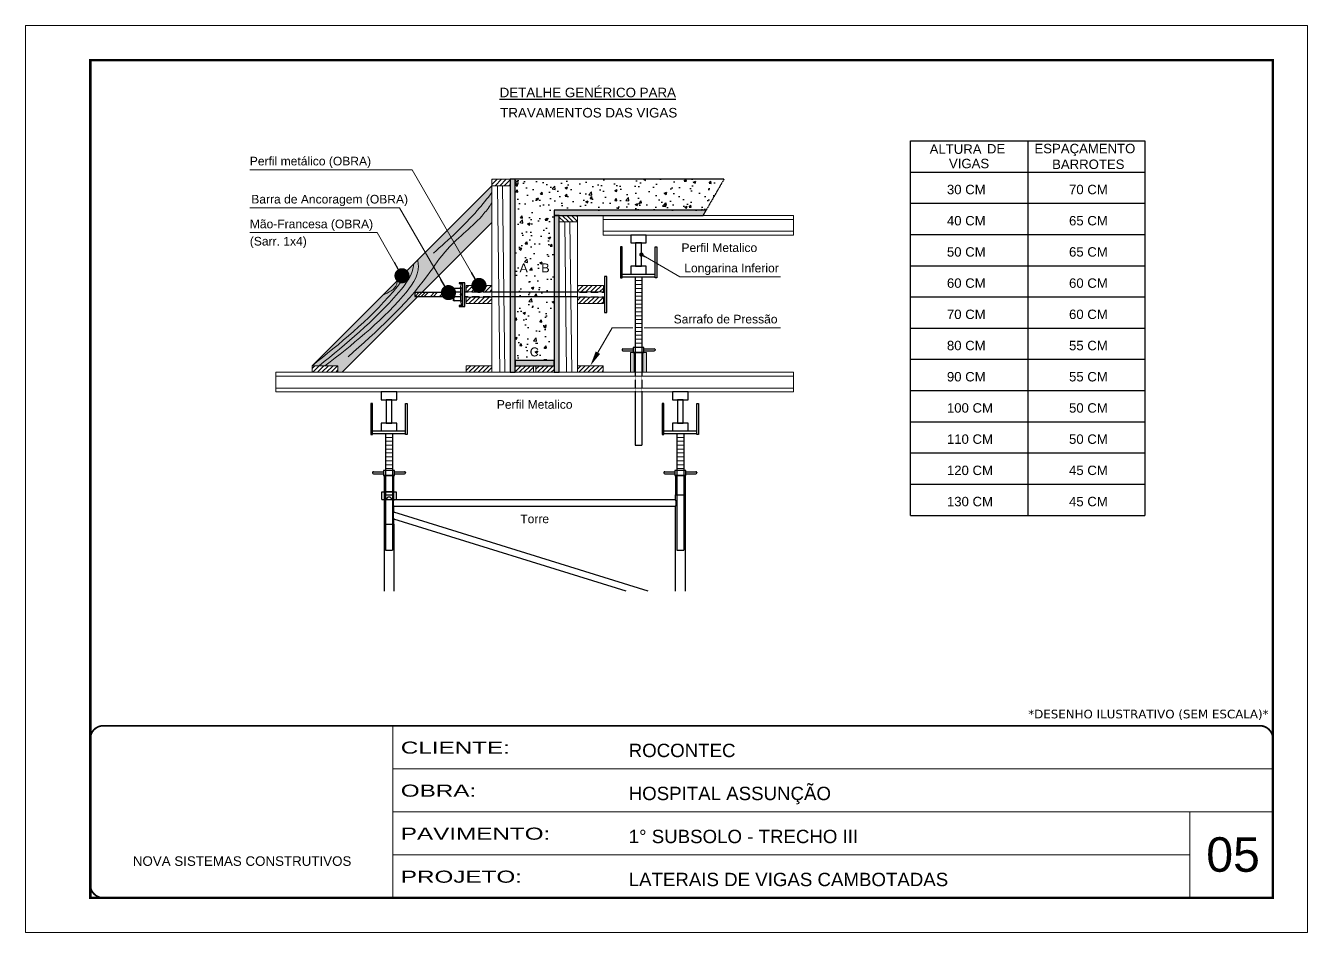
# Model space of a CAD drawing. Extents: x 2582 to 11841, y -26396 to 2611.
# Drawn here: x 2582 to 4067, y 21 to 1071 of the extents above; entities that cross this region are included whole.
import ezdxf
from ezdxf.enums import TextEntityAlignment as Align

# ---------------------------------------------------------------- set-up
doc = ezdxf.new("R2010")
doc.units = 0
for name, pattern in [('CONTINUO', [0]), ('DASHED', [0.75, 0.5, -0.25]), ('HIDDEN', [0.375, 0.25, -0.125])]:
    doc.linetypes.add(name, pattern=pattern)
for name, color, linetype in [('BARRA DE ANCORAGEM', 251, 'Continuous'), ('COTA', 241, 'Continuous'), ('GARFOS', 7, 'Continuous'), ('Romaneio', 10, 'Continuous')]:
    doc.layers.add(name, color=color, linetype=linetype)
for name, color, linetype, lineweight in [('CARIMBO', 255, 'Continuous', 9), ('Demarcação 1', 251, 'Continuous', 9), ('Escoras', 2, 'Continuous', 25), ('Folhas', 255, 'Continuous', 9), ('Forcador', 251, 'Continuous', 25), ('Hachura', 251, 'Continuous', 9), ('Madeira', 126, 'Continuous', 18), ('Perfil Metálico', 224, 'Continuous', 18), ('SARRAFO DE PRESSAO', 251, 'DASHED', 9)]:
    doc.layers.add(name, color=color, linetype=linetype, lineweight=lineweight)
doc.layers.add('Demarcação 2', color=7, linetype='Continuous', lineweight=9, true_color=0xe0e0e0)
doc.styles.add('ARIAL', font='arial.ttf')
doc.styles.get("Standard").update_dxf_attribs({"font": 'arial.ttf'})
doc.styles.add('stylellllll', font='verdana.ttf', dxfattribs={"height": 2})
doc.styles.add('Tecnologia', font='')
doc.styles.get('Tecnologia').set_extended_font_data('Forgotten Futurist')
doc.dimstyles.new('3x', dxfattribs={"dimtxt": 10, "dimasz": 5, "dimexe": 7, "dimexo": 5, "dimgap": 4, "dimtad": 1, "dimdec": 4, "dimlfac": 0.3333333333333333, "dimdsep": 46, "dimtxsty": 'Standard', "dimblk": 'DOT', "dimcen": 0.09, "dimclrd": 1, "dimclre": 1, "dimclrt": 2, "dimadec": 0, "dimazin": 2, "dimtfac": 1, "dimtdec": 4, "dimtmove": 0, "dimatfit": 3, "dimldrblk": 'DOT', "dimfxl": 1, "dimtolj": 1, "dimtzin": 0, "dimlwd": 9, "dimlwe": 9, "dimarcsym": 0})
pattern_1 = [(45, (-2159.110155882439, 6610.808739487784), (-2.651650429449553, 2.651650429449553), [])]

# ---------------------------------------------------------------- blocks, each defined once
blk = doc.blocks.new('9999999999')
at = {"color": 30, "linetype": 'CONTINUO'}
for p, q in [((98564.56196592061, 34230.20511460536), (98564.56196592061, 34429.44862801625)), ((98564.56196592061, 34379.63774966353), (99583.97835781069, 34379.63774966353)), ((98564.56196592061, 34329.8268713108), (99487.97835781069, 34329.8268713108)), ((99583.97835781069, 34329.8268713108), (99487.97835781069, 34329.8268713108)), ((99487.97835781069, 34329.8268713108), (99487.97835781069, 34230.20511460536)), ((98564.56196592063, 34280.01599295808), (99487.97835781069, 34280.01599295808))]:
    blk.add_line(p, q, dxfattribs=at)
at = {"color": 30, "linetype": 'CONTINUO', "const_width": 2}
blk.add_lwpolyline([(99583.97835781069, 34230.20511460536), (99583.97835781069, 34414.44862801625, 0.4142135623730951), (99568.97835781069, 34429.44862801625), (98228.97835781069, 34429.44862801625, 0.4142135623730951), (98213.97835781069, 34414.44862801625), (98213.97835781069, 34245.20511460536, 0.4142135623730951), (98228.97835781069, 34230.20511460536), (99583.97835781069, 34230.20511460536)], format="xyb", dxfattribs=at)
at = {"layer": 'Folhas'}
blk.add_lwpolyline([(98138.97835781069, 34190.20511460536), (99623.97835781069, 34190.20511460536), (99623.97835781069, 35240.20511460536), (98138.97835781069, 35240.20511460536)], close=True, dxfattribs=at)
at = {"layer": 'Folhas', "color": 30, "const_width": 3}
blk.add_lwpolyline([(98213.97835781069, 34230.20511460536), (99583.97835781069, 34230.20511460536), (99583.97835781069, 35200.20511460536), (98213.97835781069, 35200.20511460536)], close=True, dxfattribs=at)
at = {"color": 7, "linetype": 'Continuous', "ltscale": 5, "style": 'ARIAL'}
for s, height, p in [('ROCONTEC', 15.48288, (98837.6812528586, 34393.12953067552)), ('HOSPITAL ASSUNÇÃO', 15.48288, (98837.6812528586, 34343.3186523228)), ('1° SUBSOLO - TRECHO III', 15.48288, (98837.6812528586, 34293.50777397008)), ('NOVA SISTEMAS CONSTRUTIVOS', 11.0592, (98263.18703214587, 34267.21182737108)), ('LATERAIS DE VIGAS CAMBOTADAS', 15.48288, (98837.6812528586, 34243.69689561735))]:
    blk.add_text(s, height=height, dxfattribs=at).set_placement(p)
at = {"layer": 'Folhas', "color": 7, "style": 'Tecnologia', "width": 1.5}
for s, p in [('CLIENTE:', (98573.65419061291, 34397.16605924374)), ('OBRA:', (98573.65419061291, 34347.31415840245)), ('PAVIMENTO:', (98573.65419061291, 34297.50328004972)), ('PROJETO:', (98573.65419061291, 34247.692401697))]:
    blk.add_text(s, height=14, dxfattribs=at).set_placement(p)
blk = doc.blocks.new('HT20CT')
at = {"layer": 'Forcador'}
for points in [[(-4, 16), (-4, 20), (4, 20), (4, 16)], [(-1.5, 4), (-1.5, 16), (1.5, 16), (1.5, 4)], [(-4, 0), (-4, 4), (4, 4), (4, 0)]]:
    blk.add_lwpolyline(points, close=True, dxfattribs=at)
blk = doc.blocks.new('_Dot')
at = {"color": 0, "linetype": 'ByBlock', "lineweight": -2}
blk.add_line((-0.5, 0), (-1, 0), dxfattribs=at)
at = {"color": 0, "linetype": 'ByBlock', "const_width": 0.5}
blk.add_lwpolyline([(-0.25, 0, 1), (0.25, 0, 1)], format="xyb", close=True, dxfattribs=at)

msp = doc.modelspace()

# ---------------------------------------------------------------- hatches: boundary and pattern name
at = {"layer": 'COTA', "linetype": 'DASHED', "ltscale": 0.3}
h = msp.add_hatch(dxfattribs=at)
h.set_pattern_fill('AR-CONC', color=256, scale=4, style=0)
h.set_pattern_definition([(49.99999999999999, (-45518.10444788088, -7059.532676005347), (28.69040730403014, -2.510085399303804), [3, -33]), (355, (-45518.10444788088, -7059.532676005347), (-5.55005334452, 30.08768534800047), [2.4, -26.4]), (100.4514, (-45515.7135806809, -7059.741849605347), (23.14037526856086, 27.57758168243814), [2.549607599999978, -28.04568447999982]), (46.18420000000002, (-45518.10444788088, -7051.532676005347), (42.68964194502578, -6.620760573160723), [4.499999999999975, -49.4999999999998]), (96.63559999999998, (-45514.54697808089, -7052.084408285347), (37.38650822194813, 38.96471483601767), [3.824411519999988, -42.0685199999998]), (351.1842, (-45518.10444788088, -7051.532676005347), (37.38647780534509, 38.96474403701298), [3.6, -39.6]), (21, (-45514.10444788088, -7053.532676005347), (23.87628208473847, -16.10475562661355), [3, -33]), (326.0000000000001, (-45514.10444788088, -7053.532676005347), (9.732613276863269, 29.00600180187412), [2.4, -26.4]), (71.4514, (-45512.11475856091, -7054.874740245348), (33.6089051432596, 12.9012198683981), [2.5496076, -28.04568448]), (37.50000000000001, (-45518.10444788088, -7059.532676005347), (0.4863942126916267, 13.31575415325246), [0, -26.08, 0, -26.8, 0, -26.5]), (7.499999999999999, (-45518.10444788088, -7059.532676005347), (10.52278149768594, 15.77646847529441), [0, -15.28, 0, -25.48, 0, -10.1]), (327.5, (-45527.02444788087, -7059.532676005347), (21.35289744689636, -0.902194869375192), [0, -10, 0, -31.2, 0, -41.4]), (317.5, (-45531.02444788087, -7059.532676005347), (23.32744677369545, 4.004199293292706), [0, -13, 0, -20.72, 0, -29.4])])
h.paths.add_polyline_path([(3148.911445335505, 893.3941168312122), (3148.911445335505, 683.3941168312267), (3193.911445335505, 683.3941168312267), (3193.911445335534, 857.3941168312194), (3369.905499570383, 857.3941168312049), (3390.690109261186, 893.3941168312122)])
h.paths.add_polyline_path([(3176.489060615937, 782.8681168319999), (3191.333830055073, 782.8681168319999), (3191.333830055073, 798.4201168304389), (3176.489060615937, 798.4201168304389)], flags=24)
h.paths.add_polyline_path([(3151.177879169836, 782.8681168319999), (3166.065082442588, 782.8681168319999), (3166.065082442588, 798.4201168304389), (3151.177879169836, 798.4201168304389)], flags=24)
h.paths.add_polyline_path([(3163.041099084328, 685.3529053722777), (3178.861846695296, 685.3529053722777), (3178.861846695296, 701.4353282901757), (3163.041099084328, 701.4353282901757)], flags=24)
at = {"layer": 'Demarcação 1'}
for points in [[(3148.911445335505, 893.3941168312122), (3142.911445335505, 893.3941168312122), (3142.911445335505, 669.8941168312267), (3148.911445335505, 669.8941168312267)], [(3369.905499570383, 857.3941168312049), (3193.911445335534, 857.3941168312049), (3193.911445335534, 851.3941168312194), (3366.441397955254, 851.3941168312194)], [(3199.911445335505, 851.3941168312194), (3193.911445335505, 851.3941168312194), (3193.911445335505, 669.8941168312267), (3199.911445335505, 669.8941168312267)], [(3193.911445335505, 683.3941168312267), (3148.911445335505, 683.3941168312267), (3148.911445335505, 677.3941168312267), (3193.911445335505, 677.3941168312267)]]:
    msp.add_hatch(color=256, dxfattribs=at).paths.add_polyline_path(points)
at = {"layer": 'Demarcação 2'}
msp.add_hatch(color=256, dxfattribs=at).paths.add_polyline_path([(3121.911445335534, 843.4677099600194), (3121.911445335534, 885.8941168312122), (2913.428358839757, 677.4110303354646), (2943.496012857, 677.4110303354646), (2943.496012857, 669.8941168312267), (2948.337852206712, 669.8941168312267), (3036.128601823051, 757.6848664475583), (3032.455151349122, 757.6848664475583), (3032.455151349122, 762.1033672149533), (3040.547102590461, 762.1033672149533)])
at = {"layer": 'Hachura'}
h = msp.add_hatch(dxfattribs=at)
h.set_pattern_fill('ANSI31', color=256, scale=30, style=0)
h.set_pattern_definition(pattern_1)
h.paths.add_polyline_path([(3121.911445335534, 893.3941168312122), (3142.911445335505, 893.3941168312122), (3142.911445335505, 885.8941168312122), (3121.911445335534, 885.8941168312122)])
h = msp.add_hatch(dxfattribs=at)
h.set_pattern_fill('ANSI31', color=256, scale=30, style=0)
h.set_pattern_definition([(135, (10682.80088448727, 5166.503797108377), (2.651650429449553, 2.651650429449553), [])])
h.paths.add_polyline_path([(3199.911445335505, 851.3941168312194), (3220.911445335505, 851.3941168312194), (3220.911445335505, 843.8941168312194), (3199.911445335505, 843.8941168312194)])
h = msp.add_hatch(dxfattribs=at)
h.set_pattern_fill('ANSI32', color=256, scale=20, angle=90, style=0)
h.set_pattern_definition([(45.00000000000001, (11688.98282383597, -8214.435394589233), (5.303300858899107, -5.303300858899106), []), (45.00000000000001, (11688.98282383597, -8210.899860689231), (5.303300858899107, -5.303300858899106), [])])
h.paths.add_polyline_path([(3032.455151349122, 757.6848664475583), (3032.455151349122, 762.1033672149606), (3077.455151349181, 762.1033672149606), (3077.455151349181, 757.6848664475583)])
h = msp.add_hatch(dxfattribs=at)
h.set_pattern_fill('ANSI31', color=256, scale=30, style=0)
h.set_pattern_definition(pattern_1)
h.paths.add_polyline_path([(3121.911445335534, 762.9008822329597), (3121.911445335534, 770.4177957371976), (3091.843791318292, 770.4177957371976), (3091.843791318292, 762.9008822329597)])
h = msp.add_hatch(dxfattribs=at)
h.set_pattern_fill('ANSI31', color=256, scale=30, style=0)
h.set_pattern_definition(pattern_1)
h.paths.add_polyline_path([(3250.979099352719, 762.900882232967), (3250.979099352719, 770.4177957372049), (3220.911445335476, 770.4177957372049), (3220.911445335476, 762.900882232967)])
h = msp.add_hatch(dxfattribs=at)
h.set_pattern_fill('ANSI31', color=256, scale=30, style=0)
h.set_pattern_definition(pattern_1)
h.paths.add_polyline_path([(3091.843791318292, 749.370437925234), (3121.911445335534, 749.370437925234), (3121.911445335534, 756.8873514294719), (3091.843791318292, 756.8873514294719)])
h = msp.add_hatch(dxfattribs=at)
h.set_pattern_fill('ANSI31', color=256, scale=30, style=0)
h.set_pattern_definition(pattern_1)
h.paths.add_polyline_path([(3220.911445335476, 749.3704379252413), (3250.979099352719, 749.3704379252413), (3250.979099352719, 756.8873514294792), (3220.911445335476, 756.8873514294792)])
h = msp.add_hatch(dxfattribs=at)
h.set_pattern_fill('ANSI31', color=256, scale=30, style=0)
h.set_pattern_definition([(45, (-2337.525588360973, 6517.801974086044), (-2.651650429449553, 2.651650429449553), [])])
h.paths.add_polyline_path([(2943.496012857, 669.8941168312267), (2943.496012857, 677.4110303354646), (2913.428358839757, 677.4110303354646), (2913.428358839757, 669.8941168312267)])
h = msp.add_hatch(dxfattribs=at)
h.set_pattern_fill('ANSI31', color=256, scale=30, style=0)
h.set_pattern_definition(pattern_1)
h.paths.add_polyline_path([(3091.911445335534, 669.8941168312267), (3121.911445335534, 669.8941168312267), (3121.911445335534, 677.3941168312267), (3091.911445335534, 677.3941168312267)])
h = msp.add_hatch(dxfattribs=at)
h.set_pattern_fill('ANSI31', color=256, scale=30, style=0)
h.set_pattern_definition(pattern_1)
h.paths.add_polyline_path([(3148.911445335505, 677.3941168312267), (3169.911445335476, 677.3941168312267), (3169.911445335476, 669.8941168312267), (3148.911445335505, 669.8941168312267)])
h = msp.add_hatch(dxfattribs=at)
h.set_pattern_fill('ANSI31', color=256, scale=30, style=0)
h.set_pattern_definition(pattern_1)
h.paths.add_polyline_path([(3193.911445335505, 669.8941168312267), (3193.911445335505, 677.3941168312267), (3172.911445335534, 677.3941168312267), (3172.911445335534, 669.8941168312267)])
h = msp.add_hatch(dxfattribs=at)
h.set_pattern_fill('ANSI31', color=256, scale=30, style=0)
h.set_pattern_definition(pattern_1)
h.paths.add_polyline_path([(3250.911445335476, 677.3941168312267), (3220.911445335476, 677.3941168312267), (3220.911445335476, 669.8941168312267), (3250.911445335476, 669.8941168312267)])
at = {"layer": 'Perfil Metálico'}
for points in [[(3282.271928760389, 669.8941168312267), (3286.771928760389, 669.8941168312267), (3286.771928760389, 692.6941168312296), (3282.271928760389, 692.6941168312296)], [(3296.646928760389, 669.8941168312267), (3301.146928760389, 669.8941168312267), (3301.146928760389, 692.6941168312296), (3296.646928760389, 692.6941168312296)]]:
    msp.add_hatch(color=256, dxfattribs=at).paths.add_polyline_path(points)

# ---------------------------------------------------------------- linework, layer by layer
for points in [[(3148.911445335505, 893.3941168312122), (3142.911445335505, 893.3941168312122), (3142.911445335505, 669.8941168312267), (3148.911445335505, 669.8941168312267)], [(3369.905499570383, 857.3941168312049), (3193.911445335534, 857.3941168312049), (3193.911445335534, 851.3941168312194), (3366.441397955254, 851.3941168312194)], [(3199.911445335505, 851.3941168312194), (3193.911445335505, 851.3941168312194), (3193.911445335505, 669.8941168312267), (3199.911445335505, 669.8941168312267)], [(3193.911445335505, 683.3941168312267), (3148.911445335505, 683.3941168312267), (3148.911445335505, 677.3941168312267), (3193.911445335505, 677.3941168312267)]]:
    msp.add_lwpolyline(points, close=True)
at = {"layer": 'BARRA DE ANCORAGEM'}
for p, q in [((3085.33953363689, 767.4055681358041), (3086.50367927888, 772.7077690566839)), ((3087.668550332766, 773.5914692101614), (3087.668550332766, 746.1967644523211)), ((3220.903076017848, 762.5576613717458), (3121.911445335534, 762.5576613717385)), ((3085.33953363689, 752.3826655266712), (3086.50367927888, 747.0804646057986)), ((3220.903076017848, 757.2305722907004), (3121.911445335534, 757.2305722907004))]:
    msp.add_line(p, q, dxfattribs=at)
at = {"layer": 'BARRA DE ANCORAGEM', "linetype": 'HIDDEN'}
for p, q in [((3121.911445335534, 762.5576613717385), (3090.343791318292, 762.5576613717385)), ((3220.903076017848, 762.5576613717458), (3252.479099352719, 762.5576613717458)), ((3121.911445335534, 757.2305722907004), (3090.343791318292, 757.2305722907004)), ((3220.903076017848, 757.2305722907004), (3252.479099352719, 757.2305722907004))]:
    msp.add_line(p, q, dxfattribs=at)
at = {"layer": 'BARRA DE ANCORAGEM', "flags": 128}
for points in [[(3087.668550332708, 773.591469210176), (3084.109609193654, 773.5914692101105), (3084.109609193654, 772.7077690566839), (3087.668550332708, 772.7077690566839)], [(3090.343791318292, 746.1967644522992), (3090.343791318292, 773.591469210176), (3087.668550332708, 773.591469210176), (3087.668550332708, 746.1967644522992)], [(3254.878918801425, 739.0916466423405), (3254.878918801425, 780.6965870201202), (3252.479099352719, 780.6965870201057), (3252.479099352719, 739.0916466423405)], [(3077.455151349181, 762.1033672149606), (3032.455151349122, 762.1033672149533), (3032.455151349122, 757.6848664475583), (3077.455151349181, 757.6848664475583)], [(3087.668550332708, 767.4055681358041), (3085.33953363689, 767.4055681358041), (3085.33953363689, 752.3826655266712), (3087.668550332708, 752.3826655266712)], [(3087.668550332708, 747.0804646057913), (3084.109609193654, 747.0804646057913), (3084.109609193654, 746.1967644522992), (3087.668550332708, 746.1967644522992)]]:
    msp.add_lwpolyline(points, close=True, dxfattribs=at)
for points in [[(3085.33953363689, 762.5452172916739), (3079.222551656092, 762.5452172916739, -0.7297960342994486), (3079.222551656092, 767.4055681358041, -0.7297960342994486)], [(3085.33953363689, 757.2430163707941), (3079.222551656092, 757.2430163707941, -0.6666666666662623), (3079.222551656092, 762.5452172916739, -0.6666666666662623)]]:
    msp.add_lwpolyline(points, format="xyb", dxfattribs=at)
for points in [[(3085.33953363689, 752.3826655266712), (3077.455151349122, 752.3826655266712), (3077.455151349122, 767.4055681358041), (3085.33953363689, 767.4055681358041)], [(3085.33953363689, 759.452266754528), (3087.668550332708, 759.452266754528), (3087.668550332708, 760.335966907991), (3085.33953363689, 760.335966907991), (3085.33953363689, 759.452266754528), (3085.33953363689, 760.335966907991)]]:
    msp.add_lwpolyline(points, dxfattribs=at)
at = {"layer": 'BARRA DE ANCORAGEM'}
msp.add_arc((3080.000754377737, 754.8128409487508), 2.551735107341757, 107.7563605990279, 252.2436393991179, dxfattribs=at)
at = {"layer": 'COTA', "linetype": 'DASHED', "ltscale": 0.3}
for p, q in [((3390.690109261215, 893.3941168312122), (3148.911445335505, 893.3941168312122)), ((3390.690109261215, 893.3941168312194), (3369.905499570383, 857.3941168312049))]:
    msp.add_line(p, q, dxfattribs=at)
at = {"layer": 'Escoras'}
for p, q in [((3297.334428760389, 692.6941168312296), (3286.084428760389, 692.6941168312296)), ((2997.036445336116, 550.3441168313839), (2997.036445336116, 416.2499299162118)), ((3008.286445335505, 550.3441168313839), (2997.036445335505, 550.3441168313839)), ((3008.286445335505, 527.8441168313839), (3008.286445335505, 550.3441168313839)), ((3345.786445335505, 550.3441168312165), (3334.536445335505, 550.3441168312165)), ((3334.536445335505, 550.3441168312165), (3334.536445335505, 527.8441168312165)), ((3345.786445336116, 550.3441168312165), (3345.786445336116, 416.2499299162118)), ((2994.223945335505, 531.2191168313911), (3011.098945335505, 531.2191168313911)), ((2994.223945335505, 522.444116831397), (2994.223945335505, 531.2191168313911)), ((2994.223945335505, 522.444116831397), (2999.736445335488, 522.444116831397)), ((2997.036445335505, 527.8441168312165), (3008.286445335505, 527.8441168312165)), ((3006.598945335505, 531.1966620624044), (2998.723945335505, 531.1966620624044)), ((3006.598945335505, 522.163662062394), (2998.723945335505, 522.163662062394)), ((3005.586445335493, 522.444116831397), (3011.098945335505, 522.444116831397)), ((3008.286445335505, 522.2191168312165), (3008.286445335505, 527.8441168312165)), ((3334.536445335505, 522.2191168312165), (3008.286445335505, 522.2191168312165)), ((3011.098945335505, 531.2191168313911), (3011.098945335505, 522.4441168313824)), ((3334.536445335505, 527.8441168312165), (3345.786445335505, 527.8441168312165)), ((3334.536445335505, 522.2191168312165), (3334.536445335505, 527.8441168312165)), ((3334.536445336815, 514.5691168312078), (3008.286445335505, 514.5691168312078)), ((3008.286445334603, 508.2139101265384), (3008.286445335505, 514.5691168312078)), ((3303.052499244999, 416.2499299162191), (3008.286445335505, 507.7290500991257)), ((3334.536445335505, 416.2499299162118), (3334.536445335505, 514.5691168310696)), ((2997.036445335505, 494.0941168312165), (3008.286445335505, 494.0941168312165)), ((3277.242714279904, 416.2499299162191), (3008.286445335505, 499.7191168337413)), ((3008.286445335505, 494.0941168312165), (3008.286445335505, 499.7191168337413)), ((3008.286445335505, 494.0941168312165), (3008.286445335505, 416.2499299162118))]:
    msp.add_line(p, q, dxfattribs=at)
for centre, radius, start, end in [((3002.661445335505, 522.444116831397), 2.925, 0, 180), ((3015.856054081078, 518.3941168323399), 8.481132092454251, 153.1920676126825, 206.8079323884361), ((3326.966836589932, 518.3941168323399), 8.481132092454251, 333.1920676115639, 26.80793238731748), ((3017.698012643485, 503.9665134817369), 10.32559816562314, 155.7105643705545, 204.289435647742)]:
    msp.add_arc(centre, radius, start, end, dxfattribs=at)
at = {"layer": 'Forcador', "linetype": 'Continuous'}
for p, q in [((3272.584428760389, 783.5941385984515), (3310.834428760389, 783.5941385984515)), ((3272.584428760389, 780.4441385984574), (3310.834428760389, 780.4441385984574)), ((3287.771928760389, 780.4441385984574), (3287.771928760389, 669.8941168312267)), ((3295.646928760389, 780.4441385984574), (3295.646928760389, 669.8941168312267)), ((3272.584428760389, 696.0691168312369), (3272.584428760389, 695.6191168312325)), ((3273.5969287604, 697.081616831234), (3285.4094287604, 697.081616831234)), ((3273.5969287604, 694.6066168312427), (3285.4094287604, 694.6066168312282)), ((3298.009428760406, 697.081616831234), (3309.821928760406, 697.081616831234)), ((3298.009428760406, 694.6066168312282), (3309.821928760406, 694.6066168312282)), ((3310.834428760389, 696.0691168312369), (3310.834428760389, 695.6191168312325)), ((3287.771928760389, 647.0941168312238), (3287.771928760389, 585.4441385984574)), ((3295.646928760389, 647.0941168312238), (3295.646928760389, 585.4441385984574)), ((2983.536445335505, 602.0941385986262), (3021.786445335505, 602.0941385986262)), ((2983.536445335505, 598.9441385986174), (3021.786445335505, 598.9441385986174)), ((2998.723945335505, 598.9441385986174), (2998.723945335505, 463.9441385986174)), ((3006.598945335505, 598.9441385986174), (3006.598945335505, 463.9441385986174)), ((3321.036445335505, 602.0941385984661), (3359.286445335505, 602.0941385984661)), ((3321.036445335505, 598.9441385984646), (3359.286445335505, 598.9441385984646)), ((3336.223945335505, 598.9441385984646), (3336.223945335505, 463.9441385984646)), ((3344.098945335505, 598.9441385984646), (3344.098945335505, 463.9441385984646)), ((3287.771928760389, 585.4441385984574), (3295.646928760389, 585.4441385984574)), ((2983.536445335505, 553.7191168313911), (2983.536445335505, 553.2691168313868)), ((2984.548945335488, 554.7316168313955), (2996.361445335488, 554.7316168313955)), ((2984.548945335488, 552.256616831397), (2996.361445335488, 552.2566168313824)), ((3008.961445335523, 554.7316168313955), (3020.773945335523, 554.7316168313955)), ((3008.961445335523, 552.2566168313824), (3020.773945335523, 552.2566168313824)), ((3021.786445335505, 553.7191168313911), (3021.786445335505, 553.2691168313868)), ((3321.036445335505, 553.7191168312311), (3321.036445335505, 553.2691168312267)), ((3322.048945335488, 554.7316168312209), (3333.861445335488, 554.7316168312209)), ((3322.048945335488, 552.2566168312296), (3333.861445335488, 552.2566168312223)), ((3346.461445335523, 554.7316168312209), (3358.273945335523, 554.7316168312209)), ((3346.461445335523, 552.2566168312223), (3358.273945335523, 552.2566168312223)), ((3359.286445335505, 553.7191168312311), (3359.286445335505, 553.2691168312267)), ((2998.723945335505, 463.9441385986174), (3006.598945335505, 463.9441385986174)), ((3336.223945335505, 463.9441385984646), (3344.098945335505, 463.9441385984646))]:
    msp.add_line(p, q, dxfattribs=at)
at = {"layer": 'Forcador', "linetype": 'HIDDEN'}
for p, q in [((3287.771928760389, 669.8941168312267), (3287.771928760389, 647.0941168312238)), ((3295.646928760389, 669.8941168312267), (3295.646928760389, 647.0941168312238))]:
    msp.add_line(p, q, dxfattribs=at)
at = {"layer": 'Forcador', "linetype": 'Continuous'}
for points in [[(3270.671928760412, 815.0941385984515), (3270.671928760412, 779.0941385984515), (3272.584428760389, 779.0941385984515), (3272.584428760389, 815.0941385984515)], [(3312.746928760394, 815.0941385984515), (3312.746928760394, 779.0941385984515), (3310.834428760389, 779.0941385984515), (3310.834428760389, 815.0941385984515)], [(3285.4094287604, 698.5441168312427), (3285.4094287604, 692.6941168312369), (3298.009428760406, 692.6941168312369), (3298.009428760406, 698.5441168312427)], [(2981.623945335499, 633.5941385986262), (2981.623945335499, 597.5941385986262), (2983.536445335505, 597.5941385986262), (2983.536445335505, 633.5941385986262)], [(3023.698945335511, 633.5941385986262), (3023.698945335511, 597.5941385986262), (3021.786445335505, 597.5941385986262), (3021.786445335505, 633.5941385986262)], [(3319.123945335499, 633.5941385984661), (3319.123945335499, 597.5941385984661), (3321.036445335505, 597.5941385984661), (3321.036445335505, 633.5941385984661)], [(3361.198945335511, 633.5941385984661), (3361.198945335511, 597.5941385984661), (3359.286445335505, 597.5941385984661), (3359.286445335505, 633.5941385984661)], [(2996.361445335488, 556.194116831397), (2996.361445335488, 550.3441168313911), (3008.961445335523, 550.3441168313911), (3008.961445335523, 556.194116831397)], [(3333.861445335488, 556.1941168312296), (3333.861445335488, 550.3441168312311), (3346.461445335523, 550.3441168312311), (3346.461445335523, 556.1941168312296)]]:
    msp.add_lwpolyline(points, close=True, dxfattribs=at)
for centre, start, end in [((3273.5969287604, 696.0691168312369), 90, 180), ((3273.5969287604, 695.6191168312325), 180, 270), ((3309.821928760406, 696.0691168312369), 0, 90), ((3309.821928760406, 695.6191168312325), 270, 0), ((2984.548945335488, 553.7191168313911), 90, 180), ((2984.548945335488, 553.2691168313868), 180, 270), ((3020.773945335523, 553.7191168313911), 0, 90), ((3020.773945335523, 553.2691168313868), 270, 0), ((3322.048945335488, 553.7191168312311), 90, 180), ((3322.048945335488, 553.2691168312267), 180, 270), ((3358.273945335523, 553.7191168312311), 0, 90), ((3358.273945335523, 553.2691168312267), 270, 0)]:
    msp.add_arc(centre, 1.0125, start, end, dxfattribs=at)
at = {"layer": 'GARFOS', "color": 2, "ltscale": 1.5}
for p, q in [((3606.832837782558, 504.1482539118115), (3606.832837782558, 937.7810441557922)), ((3606.832837782558, 937.7810441557922), (3878.374077689767, 937.7810441557922)), ((3742.603457736133, 937.7810441557922), (3742.603457736133, 504.1482539118115)), ((3878.374077689767, 937.7810441557922), (3878.374077689767, 504.1482539118115)), ((3606.832837782558, 901.6449783021199), (3878.374077689767, 901.6449783021199)), ((3606.832837782558, 901.6449783021199), (3878.374077689767, 901.6449783021199)), ((3606.832837782558, 865.5089124484766), (3878.374077689767, 865.5089124484766)), ((3606.832837782558, 829.372846594797), (3878.374077689767, 829.372846594797)), ((3606.832837782558, 793.2367807411392), (3878.374077689767, 793.2367807411392)), ((3606.832837782558, 757.1007148874669), (3878.374077689767, 757.1007148874669)), ((3606.832837782558, 720.9646490338164), (3878.374077689767, 720.9646490338164)), ((3606.832837782558, 684.8285831801513), (3878.374077689767, 684.8285831801513)), ((3606.832837782558, 648.692517326479), (3878.374077689767, 648.692517326479)), ((3606.832837782558, 612.5564514728067), (3878.374077689767, 612.5564514728067)), ((3606.832837782558, 576.4203856191343), (3878.374077689767, 576.4203856191343)), ((3606.832837782558, 540.284319765462), (3878.374077689767, 540.284319765462)), ((3606.832837782558, 504.1482539118115), (3878.374077689767, 504.1482539118115))]:
    msp.add_line(p, q, dxfattribs=at)
at = {"layer": 'Hachura'}
for p, q in [((3130.936477472182, 669.8941168312267), (3128.234901042879, 885.8941168312122)), ((3136.936477472182, 669.8941168312267), (3134.234901042879, 885.8941168312122)), ((3208.411170944271, 669.8941168312267), (3206.234901042879, 843.8941168312194)), ((3214.411170944271, 669.8941168312267), (3212.234901042879, 843.8941168312194)), ((3295.646928760389, 775.9276620622295), (3287.771928760389, 775.9276620622295)), ((3295.646928760389, 771.4111620622316), (3287.771928760389, 771.4111620622316)), ((3295.646928760389, 766.8946620622337), (3287.771928760389, 766.8946620622337)), ((3295.646928760389, 762.3781620622358), (3287.771928760389, 762.3781620622358)), ((3295.646928760389, 757.8616620622379), (3287.771928760389, 757.8616620622379)), ((3295.646928760389, 753.34516206224), (3287.771928760389, 753.34516206224)), ((3295.646928760389, 748.8286620622421), (3287.771928760389, 748.8286620622421)), ((3295.646928760389, 744.3121620622442), (3287.771928760389, 744.3121620622442)), ((3295.646928760389, 739.7956620622463), (3287.771928760389, 739.7956620622463)), ((3295.646928760389, 735.2791620622484), (3287.771928760389, 735.2791620622484)), ((3295.646928760389, 730.7626620622505), (3287.771928760389, 730.7626620622505)), ((3295.646928760389, 726.2461620622526), (3287.771928760389, 726.2461620622526)), ((3295.646928760389, 721.7296620622546), (3287.771928760389, 721.7296620622546)), ((3295.646928760389, 717.2131620622567), (3287.771928760389, 717.2131620622567)), ((3295.646928760389, 712.6966620622588), (3287.771928760389, 712.6966620622588)), ((3295.646928760389, 708.1801620622609), (3287.771928760389, 708.1801620622609)), ((3295.646928760389, 703.663662062263), (3287.771928760389, 703.663662062263)), ((3006.598945335505, 594.4276620623968), (2998.723945335505, 594.4276620623968)), ((3344.098945335505, 594.427662062244), (3336.223945335505, 594.427662062244)), ((3006.598945335505, 589.911162062399), (2998.723945335505, 589.911162062399)), ((3006.598945335505, 585.394662062401), (2998.723945335505, 585.394662062401)), ((3006.598945335505, 580.8781620624031), (2998.723945335505, 580.8781620624031)), ((3344.098945335505, 589.9111620622461), (3336.223945335505, 589.9111620622461)), ((3344.098945335505, 585.3946620622482), (3336.223945335505, 585.3946620622482)), ((3344.098945335505, 580.8781620622503), (3336.223945335505, 580.8781620622503)), ((3006.598945335505, 576.3616620624052), (2998.723945335505, 576.3616620624052)), ((3006.598945335505, 571.8451620623928), (2998.723945335505, 571.8451620623928)), ((3006.598945335505, 567.3286620623949), (2998.723945335505, 567.3286620623949)), ((3344.098945335505, 576.3616620622524), (3336.223945335505, 576.3616620622524)), ((3344.098945335505, 571.84516206224), (3336.223945335505, 571.84516206224)), ((3344.098945335505, 567.3286620622421), (3336.223945335505, 567.3286620622421)), ((3006.598945335505, 562.812162062397), (2998.723945335505, 562.812162062397)), ((3006.598945335505, 558.2956620623991), (2998.723945335505, 558.2956620623991)), ((3344.098945335505, 562.8121620622442), (3336.223945335505, 562.8121620622442)), ((3344.098945335505, 558.2956620622463), (3336.223945335505, 558.2956620622463))]:
    msp.add_line(p, q, dxfattribs=at)
at = {"layer": 'Hachura', "color": 1}
for p, q in [((3244.661445335476, 692.5495613974526), (3261.319522386553, 721.4021972063092)), ((3261.319522386553, 721.4021972063092), (3285.271928760389, 721.4021972063092)), ((3298.146928760389, 721.4021972063092), (3456.256914151416, 721.4021972063092))]:
    msp.add_line(p, q, dxfattribs=at)
at = {"layer": 'Hachura'}
for points in [[(3121.911445335534, 878.0972199978751), (3104.863412095952, 857.1330557244473), (3054.287534624213, 807.874192873187)], [(2955.392909497421, 687.9018178012157), (3047.285132114592, 782.0298241396486), (3070.236962970977, 812.5109391129408), (3112.608092644476, 853.5567316109627), (3121.911445335534, 866.0113841688762)], [(2928.462185848379, 677.4110303354646), (3018.958763949302, 758.3189342169753), (3036.618441321645, 793.1472484060832), (3035.87338637094, 799.8560578666475)], [(2995.171742549157, 759.1544140448495), (3011.511831587899, 771.8029540071475), (3012.283535973713, 776.2662074694053)]]:
    msp.add_spline(points, degree=3, dxfattribs=at)
for points, knots in [([(2913.428358839757, 677.4110303354646), (2945.659878356082, 703.1440731717194), (2984.881157797025, 734.4576097065474), (3020.577630872654, 779.0340607815269), (3023.596703608162, 787.5793751038473)], [0, 0, 0, 0, 127.7419890025806, 155.4442459493314, 155.4442459493314, 155.4442459493314, 155.4442459493314]), ([(2921.774254288777, 677.4110303354646), (2953.127946793646, 702.8892482678966), (2993.784516531558, 735.9270457779312), (3030.865079651112, 783.3052772423434), (3031.35679862432, 795.3394701199904)], [0, 0, 0, 0, 125.1825811556602, 162.3251978992898, 162.3251978992898, 162.3251978992898, 162.3251978992898])]:
    msp.add_open_spline(points, degree=3, knots=knots, dxfattribs=at)
at = {"layer": 'Hachura', "color": 1}
msp.add_solid([(3247.187352763189, 691.0912280641169), (3235.911445335476, 677.3941168312267), (3242.135537907763, 694.0078947307884)], dxfattribs=at)
at = {"layer": 'Madeira'}
for p, q in [((3121.911445335534, 885.8941168312122), (2913.428358839757, 677.4110303354646)), ((3121.911445335534, 885.8941168312122), (3121.911445335534, 677.3941168312267)), ((3121.911445335534, 843.4677099600194), (2948.337852206712, 669.8941168312267)), ((3220.911445335476, 677.3941168312267), (3220.911445335505, 843.8941168312194))]:
    msp.add_line(p, q, dxfattribs=at)
for points in [[(3121.911445335534, 885.8941168312122), (3142.911445335505, 885.8941168312122), (3142.911445335505, 893.3941168312122), (3121.911445335534, 893.3941168312122)], [(3220.911445335505, 843.8941168312194), (3199.911445335534, 843.8941168312194), (3199.911445335534, 851.3941168312194), (3220.911445335505, 851.3941168312194)], [(3091.843791318292, 770.4177957371976), (3121.911445335534, 770.4177957371976), (3121.911445335534, 762.9008822329597), (3091.843791318292, 762.9008822329597)], [(3220.911445335476, 770.4177957372049), (3250.979099352719, 770.4177957372049), (3250.979099352719, 762.900882232967), (3220.911445335476, 762.900882232967)], [(3091.843791318292, 749.370437925234), (3121.911445335534, 749.370437925234), (3121.911445335534, 756.8873514294719), (3091.843791318292, 756.8873514294719)], [(3220.911445335476, 749.3704379252413), (3250.979099352719, 749.3704379252413), (3250.979099352719, 756.8873514294792), (3220.911445335476, 756.8873514294792)], [(2913.428358839757, 677.4110303354646), (2943.496012857, 677.4110303354646), (2943.496012857, 669.8941168312267), (2913.428358839757, 669.8941168312267)], [(3091.911445335534, 669.8941168312267), (3121.911445335534, 669.8941168312267), (3121.911445335534, 677.3941168312267), (3091.911445335534, 677.3941168312267)], [(3169.911445335476, 669.8941168312267), (3148.911445335505, 669.8941168312267), (3148.911445335505, 677.3941168312267), (3169.911445335476, 677.3941168312267)], [(3172.911445335534, 669.8941168312267), (3193.911445335505, 669.8941168312267), (3193.911445335505, 677.3941168312267), (3172.911445335534, 677.3941168312267)], [(3250.911445335476, 669.8941168312267), (3220.911445335476, 669.8941168312267), (3220.911445335476, 677.3941168312267), (3250.911445335476, 677.3941168312267)]]:
    msp.add_lwpolyline(points, close=True, dxfattribs=at)
at = {"layer": 'Perfil Metálico'}
for p, q in [((3250.911445335505, 846.8941168312194), (3471.411445335505, 846.8941168312267)), ((3250.911445335505, 833.0941168312165), (3471.411445335505, 833.0941168312238)), ((2871.411445335505, 665.3941168312267), (3471.411445335505, 665.3941168312267)), ((2871.411445335505, 651.5941168312238), (3471.411445335505, 651.5941168312238))]:
    msp.add_line(p, q, dxfattribs=at)
for points in [[(3250.911445335505, 828.5941168312165), (3471.411445335505, 828.5941168312238), (3471.411445335505, 851.3941168312267), (3250.911445335505, 851.3941168312194)], [(3286.771928760389, 669.8941168312267), (3282.271928760389, 669.8941168312267), (3282.271928760389, 692.6941168312296), (3286.771928760389, 692.6941168312296)], [(3296.646928760389, 669.8941168312267), (3301.146928760389, 669.8941168312267), (3301.146928760389, 692.6941168312296), (3296.646928760389, 692.6941168312296)], [(2871.411445335505, 647.0941168312238), (3471.411445335505, 647.0941168312238), (3471.411445335505, 669.8941168312267), (2871.411445335505, 669.8941168312267)]]:
    msp.add_lwpolyline(points, close=True, dxfattribs=at)

# ---------------------------------------------------------------- block references
at = {"layer": 'Forcador', "linetype": 'Continuous', "xscale": -2.25, "yscale": 2.25, "zscale": 2.25}
for p in [(3291.709428760389, 783.5941385984515), (3340.161445335505, 602.0941385984661)]:
    msp.add_blockref('HT20CT', p, dxfattribs=at)
at = {"layer": 'Forcador', "xscale": -2.25, "yscale": 2.25, "zscale": 2.25}
msp.add_blockref('HT20CT', (3002.661445335505, 602.0941385986262), dxfattribs=at)
at = {"layer": 'SARRAFO DE PRESSAO', "color": 6, "linetype": 'ByBlock'}
msp.add_blockref('9999999999', (-95557.3441832352, -34168.95833947626), dxfattribs=at)

# ---------------------------------------------------------------- texts
at = {"layer": 'CARIMBO', "style": 'ARIAL'}
for s, height, p in [('Perfil metálico (OBRA)', 10, (2841.375076079354, 909.4062925854196)), ('Barra de Ancoragem (OBRA)', 10, (2843.053278346828, 865.2895845790881)), ('Mão-Francesa (OBRA)', 10, (2841.375076079354, 836.6228287076192)), ('Longarina Inferior', 10, (3344.702484110798, 785.5145478618906)), ('Sarrafo de Pressão', 10, (3332.424258243778, 726.4021972063092)), ('05', 40, (3949.49441528315, 91.39061475003473))]:
    msp.add_text(s, height=height, dxfattribs=at).set_placement(p)
msp.add_text('(Sarr. 1x4)', height=10, dxfattribs=at).set_placement((2841.375076079354, 826.6228287076192), align=Align.TOP_LEFT)
for s, p in [('Perfil Metalico', (3385.350997033636, 814.0985535967884)), ('Perfil Metalico', (3171.411445335505, 632.5985535967884)), ('Torre', (3171.411445336174, 500.0735535967797))]:
    msp.add_text(s, height=10, dxfattribs=at).set_placement(p, align=Align.MIDDLE_CENTER)
at = {"layer": 'CARIMBO', "color": 0, "linetype": 'Continuous', "style": 'ARIAL'}
for s, p in [('A', (3158.621480806198, 790.6441168312194)), ('B', (3183.911445335505, 790.6441168312194)), ('C', (3170.951472889798, 693.3941168312267))]:
    msp.add_text(s, height=10.36799999896216, dxfattribs=at).set_placement(p, align=Align.MIDDLE_CENTER)
at = {"layer": 'CARIMBO', "style": 'stylellllll'}
msp.add_text('*DESENHO ILUSTRATIVO (SEM ESCALA)*', height=10, dxfattribs=at).set_placement((4021.634173057266, 269.065394929723), align=Align.RIGHT)
at = {"layer": 'GARFOS', "color": 2, "ltscale": 1.5}
for s, p in [('ALTURA   ', (3629.029975204108, 922.8134285149681)), ('DE', (3695.421220987328, 923.1981313619872)), ('ESPAÇAMENTO', (3750.478415498676, 923.5086395156868)), ('VIGAS', (3651.386963006828, 906.11904898188)), ('BARROTES', (3770.886489247167, 905.2755046328348)), ('30 CM', (3649.028039084273, 876.0451788338214)), ('70 CM', (3790.502030802649, 876.0451788338214)), ('40 CM', (3649.028039084273, 839.9091129801782)), ('65 CM', (3790.502030802649, 839.9091129801782)), ('50 CM', (3649.028039084273, 803.7730471264986)), ('65 CM', (3790.502030802649, 803.7730471264986)), ('60 CM', (3649.028039084273, 767.6369812728408)), ('60 CM', (3790.502030802649, 767.6369812728408)), ('70 CM', (3649.028039084273, 731.500915419183)), ('60 CM', (3790.502030802649, 731.500915419183)), ('80 CM', (3649.028039084273, 695.3648495655179)), ('55 CM', (3790.502030802649, 695.3648495655179)), ('90 CM', (3649.028039084273, 659.2287837118529)), ('55 CM', (3790.502030802649, 659.2287837118529)), ('100 CM', (3649.028039084273, 623.0927178581805)), ('50 CM', (3790.502030802649, 623.0927178581805)), ('110 CM', (3649.028039084273, 586.9566520045082)), ('50 CM', (3790.502030802649, 586.9566520045082)), ('120 CM', (3649.028039084273, 550.8205861508577)), ('45 CM', (3790.502030802649, 550.8205861508577)), ('130 CM', (3649.028039084273, 514.6845202971854)), ('45 CM', (3790.502030802649, 514.6845202971854))]:
    msp.add_text(s, height=10.91015625, dxfattribs=at).set_placement(p)
at = {"layer": 'Romaneio', "color": 0, "linetype": 'Continuous', "ltscale": 5, "style": 'ARIAL'}
for s, p in [('%%UDETALHE GENÉRICO PARA', (3232.958506251269, 988.2936061984256)), ('TRAVAMENTOS DAS VIGAS', (3234.02923501771, 964.9013022941399))]:
    msp.add_text(s, height=11.0592, dxfattribs=at).set_placement(p, align=Align.CENTER)

# ---------------------------------------------------------------- leaders
msp.add_leader([(3295.084428760389, 806.0941385984515), (3339.389579552944, 780.5145478618906), (3456.256914151416, 780.5145478618906)], dimstyle='3x', override={"dimgap": 4, "dimtad": 0})
at = {"layer": 'Hachura'}
for points, override in [([(3106.877618326913, 770.4177957371976), (3029.519323603299, 904.4062925854196), (2841.375076079354, 904.4062925854196)], {"dimasz": 17.5, "dimtad": 0}), ([(3071.524873579203, 762.1033672149606), (3014.837034553339, 860.2895845790881), (2841.375076079325, 860.2895845790881)], {"dimasz": 17.5, "dimtad": 0}), ([(3017.669902087646, 781.6525735833384), (2988.819561840171, 831.6228287076265), (2841.375076079354, 831.6228287076265)], {"dimasz": 17.5, "dimgap": 4, "dimtad": 0})]:
    msp.add_leader(points, dimstyle='3x', override=override, dxfattribs=at)

doc.saveas('drawing.dxf')
